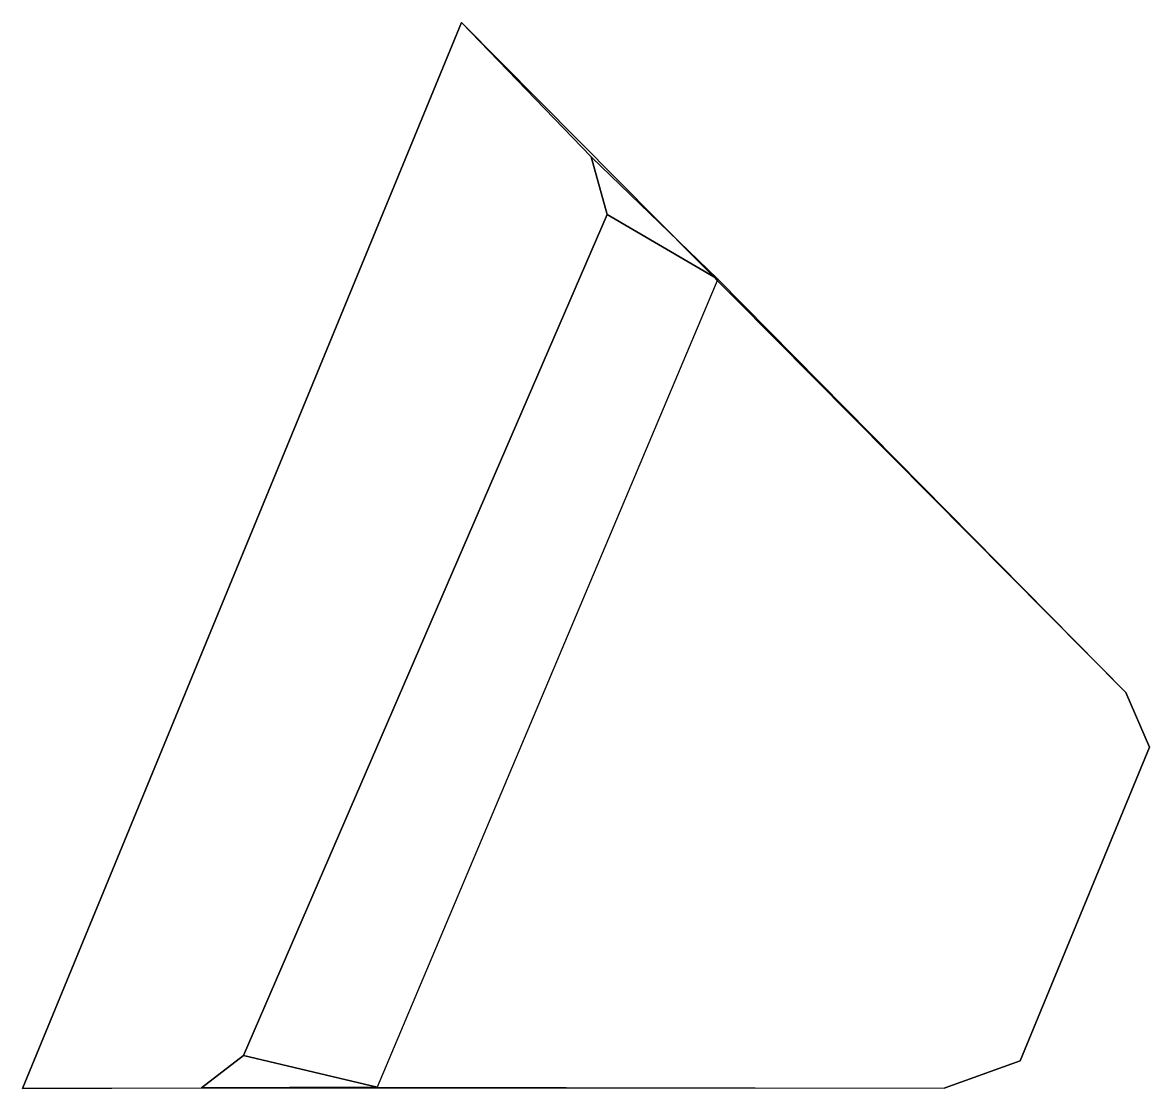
# Model space of a CAD drawing. Extents: x 0.002 to 0.87, y 0 to 0.821.
import ezdxf

# ---------------------------------------------------------------- set-up
doc = ezdxf.new("R2010")
doc.units = 0
doc.header["$LTSCALE"] = 2
doc.layers.get('0').update_dxf_attribs({"linetype": 'CONTINUOUS'})

msp = doc.modelspace()

# ---------------------------------------------------------------- linework, layer by layer
at = {"color": 0, "linetype": 'BYBLOCK'}
for points in [[(0.00217, -0.00018, 0.762), (0.34023, 0.82086, 0.762), (0.34023, 0.82086), (0.00217, -0.00018)], [(0.45234, 0.67303, 0.762), (0.44007, 0.71729, 0.762), (0.53754, 0.6232, 0.4572), (0.45234, 0.67303, 0.762)], [(0.27519, 0.00075, 0.4572), (0.17222, 0.02526, 0.762), (0.45234, 0.67303, 0.762), (0.53754, 0.6232, 0.4572)], [(0.86998, 0.26263), (0.85168, 0.30476), (0.85168, 0.30476, 0.4572), (0.86998, 0.26263, 0.4572)], [(0.77032, 0.02104, 0.4572), (0.86998, 0.26263, 0.4572), (0.86998, 0.26263), (0.77032, 0.02104)], [(0.27519, 0.00075, 0.4572), (0.13986, 0.00028, 0.762), (0.17222, 0.02526, 0.762), (0.27519, 0.00075, 0.4572)], [(0.71196, 0.00018, 0.4572), (0.77032, 0.02104, 0.4572), (0.77032, 0.02104), (0.71196, 0.00018)]]:
    msp.add_3dface(points, dxfattribs=at)
for points, invisible_edges in [([(0.13986, 0.00028, 0.762), (0.44007, 0.71729, 0.762), (0.34023, 0.82086, 0.762), (0.00217, -0.00018, 0.762)], 1), ([(0.34023, 0.82086, 0.762), (0.44007, 0.71729, 0.762), (0.53754, 0.6232, 0.4572), (0.34023, 0.82086)], 4), ([(0.85168, 0.30476, 0.4572), (0.85168, 0.30476), (0.34023, 0.82086), (0.53754, 0.6232, 0.4572)], 4), ([(0.45234, 0.67303, 0.762), (0.17222, 0.02526, 0.762), (0.13986, 0.00028, 0.762), (0.44007, 0.71729, 0.762)], 4), ([(0.71196, 0.00018, 0.4572), (0.85168, 0.30476, 0.4572), (0.53754, 0.6232, 0.4572), (0.27519, 0.00075, 0.4572)], 1), ([(0.86998, 0.26263, 0.4572), (0.77032, 0.02104, 0.4572), (0.71196, 0.00018, 0.4572), (0.85168, 0.30476, 0.4572)], 4), ([(0.27519, 0.00075, 0.4572), (0.71196, 0.00018, 0.4572), (0.71196, 0.00018), (0.00217, -0.00018)], 8), ([(0.00217, -0.00018), (0.00217, -0.00018, 0.762), (0.13986, 0.00028, 0.762), (0.27519, 0.00075, 0.4572)], 8)]:
    msp.add_3dface(points, dxfattribs=dict(at, invisible_edges=invisible_edges))

doc.saveas('drawing.dxf')
